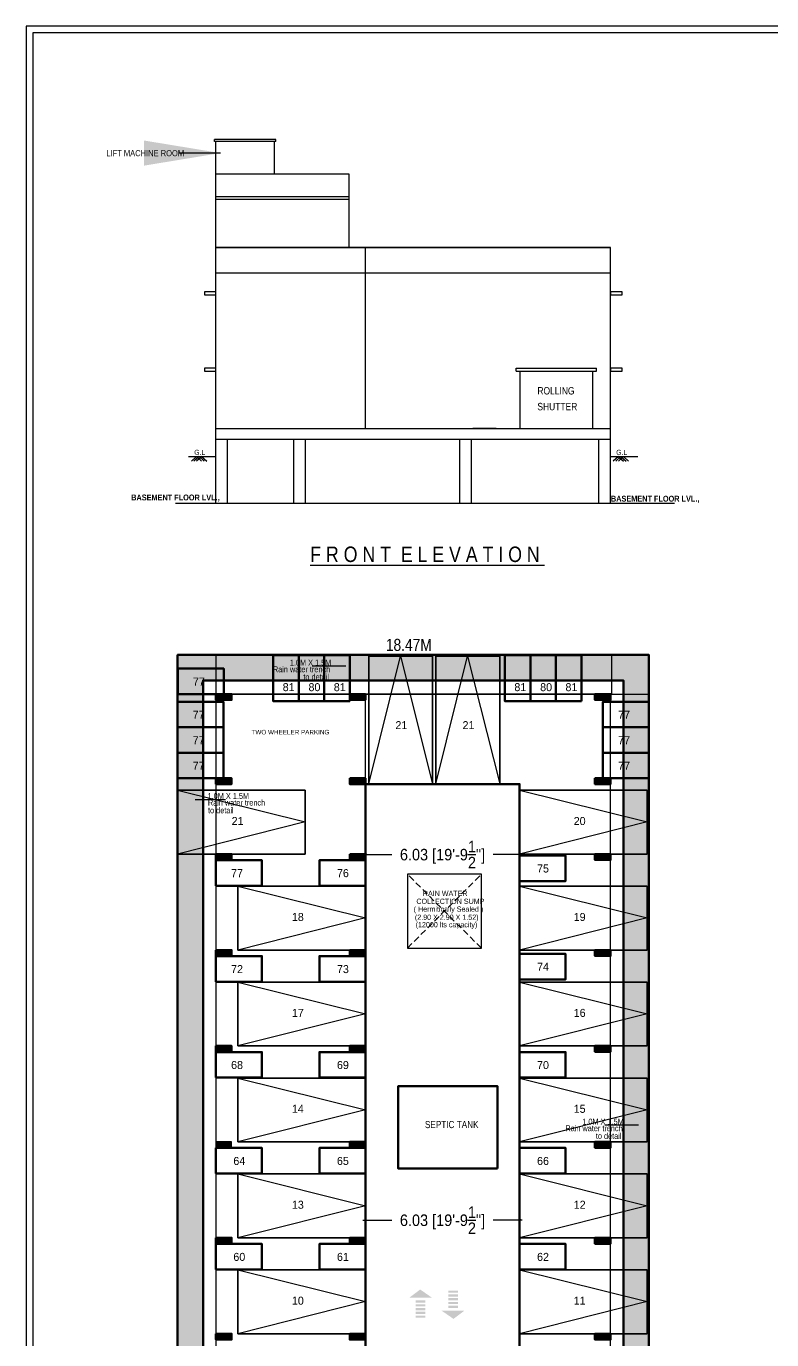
# Model space of a CAD drawing. Header units: metres. Extents: x 0 to 246, y -13 to 116.
# Drawn here: x -0.3 to 28.9, y 64.1 to 115.6 of the extents above; entities that cross this region are included whole.
import ezdxf
from ezdxf.enums import TextEntityAlignment as Align

# ---------------------------------------------------------------- set-up
doc = ezdxf.new("R2010")
doc.units = ezdxf.units.M
doc.header["$MEASUREMENT"] = 0
doc.linetypes.add('HIDDENX2', pattern=[0.75, 0.5, -0.25])
doc.linetypes.add('PHANTOM', pattern=[2.5, 1.25, -0.25, 0.25, -0.25, 0.25, -0.25])
for name, color, linetype in [('BLK_1_BASEMENT_-1_BLDG_FOOTPRINT', 1, 'Continuous'), ('BLK_1_FLR_-1_BLT_UP_AREA_DEDUCT', 1, 'Continuous'), ('car-cmda', 32, 'Continuous'), ('hat', 8, 'Continuous'), ('hatch', 8, 'Continuous'), ('PARKING_SLOT', 4, 'Continuous'), ('RWH', 4, 'Continuous'), ('SHE', 7, 'Continuous'), ('TextM', 7, 'Continuous'), ('TWO_WHEELER_PARKING', 4, 'Continuous'), ('wall', 2, 'Continuous'), ('win', 5, 'Continuous')]:
    doc.layers.add(name, color=color, linetype=linetype)
doc.layers.add('BLK_1_COVERED_AREA', color=140, linetype='Continuous', plot=False)
for name, color, linetype, lineweight in [('BLK_1_FLR_-1_BLT_UP_AREA', 4, 'Continuous', 30), ('BLK_1_LVL_-1_BSMNT_REAR_SETBACK', 4, 'Continuous', 30), ('BLK_1_LVL_-1_BSMNT_SIDE_SETBACK1', 4, 'Continuous', 30), ('BLK_1_LVL_-1_BSMNT_SIDE_SETBACK2', 4, 'Continuous', 30), ('FLOOR-BF', 7, 'Continuous', 50), ('SEPTIC_TANK_1', 7, 'Continuous', 30), ('text', 7, 'Continuous', 25)]:
    doc.layers.add(name, color=color, linetype=linetype, lineweight=lineweight)
doc.styles.add('ATT', font='swissck.ttf', dxfattribs={"height": 12})
doc.styles.add('cmda', font='swisscb.ttf', dxfattribs={"height": 8})
doc.styles.add('STYLE1', font='swissck.ttf', dxfattribs={"width": 1.1, "height": 0.45})
doc.styles.add('STYLE3', font='swissck.ttf', dxfattribs={"height": 0.5})
doc.styles.add('tit', font='swissck.ttf', dxfattribs={"height": 9})
doc.dimstyles.new('Copy of Standard -1', dxfattribs={"dimtxt": 0.18, "dimasz": 3, "dimexe": 0.18, "dimexo": 12, "dimgap": 0.09, "dimtad": 0, "dimtih": 1, "dimtoh": 1, "dimdec": 1, "dimzin": 0, "dimdsep": 46, "dimlunit": 4, "dimtxsty": 'Standard', "dimblk": 'ARCHTICK', "dimcen": 0.09, "dimse1": 1, "dimse2": 1, "dimclrd": 252, "dimclrt": 3, "dimadec": 0, "dimazin": 0, "dimtfac": 1, "dimtdec": 1, "dimtofl": 0, "dimtmove": 0, "dimatfit": 3, "dimfxl": 0, "dimtolj": 1, "dimtzin": 0, "dimarcsym": 0})
doc.dimstyles.get("Standard").update_dxf_attribs({"dimtxt": 0.18, "dimasz": 0.18, "dimexe": 0.18, "dimexo": 0.0625, "dimgap": 0.09, "dimtad": 0, "dimtih": 1, "dimtoh": 1, "dimdec": 4, "dimzin": 0, "dimdsep": 46, "dimtxsty": 'Standard', "dimcen": 0.09, "dimadec": 0, "dimazin": 0, "dimtfac": 1, "dimtdec": 4, "dimtofl": 0, "dimtmove": 0, "dimatfit": 3, "dimfxl": 0, "dimtolj": 1, "dimtzin": 0, "dimarcsym": 0})
doc.dimstyles.new('STY', dxfattribs={"dimscale": 0, "dimtxt": 0.08, "dimasz": 0.1, "dimexe": 0.15, "dimexo": 0.6, "dimgap": 0.1, "dimtad": 0, "dimzin": 0, "dimdsep": 46, "dimtxsty": 'STYLE1', "dimblk": 'ARCHTICK', "dimcen": 0.09375, "dimdle": 0.1, "dimse1": 1, "dimse2": 1, "dimadec": 0, "dimazin": 0, "dimtfac": 1, "dimtofl": 0, "dimtmove": 2, "dimatfit": 3, "dimfxl": 0, "dimtolj": 1, "dimtzin": 0, "dimarcsym": 0})

# ---------------------------------------------------------------- blocks, each defined once
blk = doc.blocks.new('_ArchTick')
at = {"color": 0, "lineweight": 0, "const_width": 0.15}
blk.add_lwpolyline([(-0.5, -0.5), (0.5, 0.5)], dxfattribs=at)
blk = doc.blocks.new('4wttret34')
at = {"layer": 'car-cmda'}
blk.add_lwpolyline([(634.621, 309.288), (632.121, 309.288), (632.121, 304.289), (634.621, 304.289)], close=True, dxfattribs=at)
blk.add_lwpolyline([(632.121, 304.289), (633.364, 309.288), (634.621, 304.289), (632.121, 304.289)], dxfattribs=at)
blk = doc.blocks.new('*D19')
at = {"color": 0, "lineweight": -2}
for p, q in [((12.927, 68.797), (14.056, 68.797)), ((19.16, 68.797), (18.031, 68.797))]:
    blk.add_line(p, q, dxfattribs=at)
at = {"layer": 'DEFPOINTS', "color": 0}
for p in [(13.027, 71.865), (19.06, 71.865), (19.06, 68.797)]:
    blk.add_point(p, dxfattribs=at)
at = {"color": 0, "lineweight": -2, "xscale": 0.1, "yscale": 0.1, "zscale": 0.1, "rotation": 180}
blk.add_blockref('_ArchTick', (13.027, 68.797), dxfattribs=at)
at = {"color": 0, "lineweight": -2, "xscale": 0.1, "yscale": 0.1, "zscale": 0.1}
blk.add_blockref('_ArchTick', (19.06, 68.797), dxfattribs=at)
at = {"color": 0, "insert": (16.043, 68.797), "char_height": 0.45, "attachment_point": 5, "style": 'STYLE1'}
blk.add_mtext('\\A1;6.03 [19\'-9{\\H1x;\\S1/2;}"]', dxfattribs=at)
blk = doc.blocks.new('*D20')
at = {"color": 0, "lineweight": -2}
for p, q in [((12.926, 83.115), (14.055, 83.115)), ((19.16, 83.115), (18.031, 83.115))]:
    blk.add_line(p, q, dxfattribs=at)
at = {"layer": 'DEFPOINTS', "color": 0}
for p in [(13.026, 83.135), (19.06, 83.135), (19.06, 83.115)]:
    blk.add_point(p, dxfattribs=at)
at = {"color": 0, "lineweight": -2, "xscale": 0.1, "yscale": 0.1, "zscale": 0.1, "rotation": 180}
blk.add_blockref('_ArchTick', (13.026, 83.115), dxfattribs=at)
at = {"color": 0, "lineweight": -2, "xscale": 0.1, "yscale": 0.1, "zscale": 0.1}
blk.add_blockref('_ArchTick', (19.06, 83.115), dxfattribs=at)
at = {"color": 0, "insert": (16.043, 83.115), "char_height": 0.45, "attachment_point": 5, "style": 'STYLE1'}
blk.add_mtext('\\A1;6.03 [19\'-9{\\H1x;\\S1/2;}"]', dxfattribs=at)

msp = doc.modelspace()

# ---------------------------------------------------------------- hatches: boundary and pattern name
msp.add_hatch(color=145).paths.add_polyline_path([(7.16943, 71.86542), (7.16943, 71.63542), (7.78276, 71.63542), (7.78276, 71.86542)])
at = {"layer": 'FLOOR-BF'}
for points in [[(7.16943, 89.40062), (7.16943, 89.17062), (7.78276, 89.17062), (7.78276, 89.40062)], [(12.4124, 89.40062), (12.4124, 89.17062), (13.02573, 89.17062), (13.02573, 89.40062)], [(22.0087, 89.40062), (22.0087, 89.17062), (22.62203, 89.17062), (22.62203, 89.40062)], [(7.16943, 86.10396), (7.16943, 85.87396), (7.78276, 85.87396), (7.78276, 86.10396)], [(12.4124, 86.10396), (12.4124, 85.87396), (13.02573, 85.87396), (13.02573, 86.10396)], [(22.0087, 86.10396), (22.0087, 85.87396), (22.62203, 85.87396), (22.62203, 86.10396)], [(7.16943, 83.13542), (7.16943, 82.90542), (7.78276, 82.90542), (7.78276, 83.13542)], [(12.4124, 83.13542), (12.4124, 82.90542), (13.02573, 82.90542), (13.02573, 83.13542)], [(22.0087, 83.13542), (22.0087, 82.90542), (22.62203, 82.90542), (22.62203, 83.13542)], [(7.16943, 79.37876), (7.16943, 79.14876), (7.78276, 79.14876), (7.78276, 79.37876)], [(12.4124, 79.37876), (12.4124, 79.14876), (13.02573, 79.14876), (13.02573, 79.37876)], [(22.0087, 79.37876), (22.0087, 79.14876), (22.62203, 79.14876), (22.62203, 79.37876)], [(7.16943, 75.62209), (7.16943, 75.39209), (7.78276, 75.39209), (7.78276, 75.62209)], [(12.4124, 75.62209), (12.4124, 75.39209), (13.02573, 75.39209), (13.02573, 75.62209)], [(22.0087, 75.62209), (22.0087, 75.39209), (22.62203, 75.39209), (22.62203, 75.62209)], [(12.4124, 71.86542), (12.4124, 71.63542), (13.02573, 71.63542), (13.02573, 71.86542)], [(22.0087, 71.86542), (22.0087, 71.63542), (22.62203, 71.63542), (22.62203, 71.86542)], [(7.16943, 68.10876), (7.16943, 67.87876), (7.78276, 67.87876), (7.78276, 68.10876)], [(12.4124, 68.10876), (12.4124, 67.87876), (13.02573, 67.87876), (13.02573, 68.10876)], [(22.0087, 68.10876), (22.0087, 67.87876), (22.62203, 67.87876), (22.62203, 68.10876)], [(7.16943, 64.35209), (7.16943, 64.12209), (7.78276, 64.12209), (7.78276, 64.35209)], [(12.4124, 64.35209), (12.4124, 64.12209), (13.02573, 64.12209), (13.02573, 64.35209)], [(22.0087, 64.35209), (22.0087, 64.12209), (22.62203, 64.12209), (22.62203, 64.35209)]]:
    msp.add_hatch(color=145, dxfattribs=at).paths.add_polyline_path(points)
at = {"layer": 'hat'}
h = msp.add_hatch(dxfattribs=at)
h.set_pattern_fill('HONEY', color=256, scale=1.5, style=0)
h.set_pattern_definition([(0, (307.3555, -93.9665), (0.28125, 0.16237976), [0.1875, -0.375]), (120, (307.3555, -93.9665), (-0.28125, 0.16237976), [0.1875, -0.375]), (60, (307.3555, -93.9665), (6e-10, 0.324759526), [-0.375, 0.1875])])
h.paths.add_polyline_path([(23.12028, 20.6454), (24.12032, 21.14396), (24.12648, 90.93396), (5.66648, 90.93396), (5.66648, 11.94396), (6.66648, 12.4425), (6.66648, 89.93396), (23.12639, 89.93396)])
at = {"layer": 'win'}
h = msp.add_hatch(color=256, dxfattribs=at)
h.paths.add_polyline_path([(15.6248, 65.76923), (15.16837, 66.08423), (14.74998, 65.76923)])
h.paths.add_polyline_path([(14.99501, 65.65577), (14.99501, 65.56835), (15.36593, 65.56835), (15.36593, 65.65577)])
h.paths.add_polyline_path([(14.99501, 65.50783), (14.99501, 65.4204), (15.36593, 65.4204), (15.36593, 65.50783)])
h.paths.add_polyline_path([(14.99501, 65.35988), (14.99501, 65.27246), (15.36593, 65.27246), (15.36593, 65.35988)])
h.paths.add_polyline_path([(14.99501, 65.21194), (14.99501, 65.12451), (15.36593, 65.12451), (15.36593, 65.21194)])
h.paths.add_polyline_path([(14.99501, 65.06399), (14.99501, 64.97657), (15.36593, 64.97657), (15.36593, 65.06399)])
h = msp.add_hatch(color=256, dxfattribs=at)
h.paths.add_polyline_path([(16.01612, 65.24902), (16.47255, 64.93402), (16.89094, 65.24902)])
h.paths.add_polyline_path([(16.6459, 65.36248), (16.6459, 65.44991), (16.27498, 65.44991), (16.27498, 65.36248)])
h.paths.add_polyline_path([(16.6459, 65.51043), (16.6459, 65.59785), (16.27498, 65.59785), (16.27498, 65.51043)])
h.paths.add_polyline_path([(16.6459, 65.65837), (16.6459, 65.7458), (16.27498, 65.7458), (16.27498, 65.65837)])
h.paths.add_polyline_path([(16.6459, 65.80632), (16.6459, 65.89374), (16.27498, 65.89374), (16.27498, 65.80632)])
h.paths.add_polyline_path([(16.6459, 65.95426), (16.6459, 66.04168), (16.27498, 66.04168), (16.27498, 65.95426)])

# ---------------------------------------------------------------- linework, layer by layer
for p, q in [((7.11813, 111.04656), (7.11813, 111.12302)), ((9.51133, 111.12302), (7.11813, 111.12302)), ((9.51133, 111.04656), (9.51133, 111.12302)), ((9.51133, 111.04656), (7.11813, 111.04656)), ((7.16943, 109.7671), (7.16943, 111.04656)), ((9.46943, 109.7671), (9.46943, 111.04656)), ((12.38275, 109.7671), (7.16943, 109.7671)), ((7.16943, 106.88984), (7.16943, 109.7671)), ((12.38275, 106.88984), (12.38275, 109.7671)), ((12.38275, 108.8794), (7.16943, 108.8794)), ((12.38275, 108.77129), (7.16943, 108.77129)), ((7.16943, 106.88984), (22.62203, 106.88984)), ((22.62203, 106.88984), (7.16943, 106.88984)), ((7.16943, 99.38306), (7.16943, 106.88984)), ((13.02573, 99.79623), (13.02573, 106.88984)), ((22.62203, 99.38306), (22.62203, 106.88984)), ((22.62203, 105.88984), (7.16943, 105.88984)), ((18.93039, 102.1646), (22.07354, 102.1646)), ((18.93039, 102.04758), (18.93039, 102.1646)), ((18.93039, 102.04758), (22.07354, 102.04758)), ((22.07354, 102.04758), (22.07354, 102.1646)), ((7.16943, 99.79623), (22.62203, 99.79623)), ((7.16943, 99.38306), (22.62203, 99.38306)), ((7.17153, 96.8771), (7.17153, 99.38306)), ((7.62943, 96.8771), (7.62943, 99.38306)), ((10.21673, 96.8771), (10.21673, 99.38306)), ((10.67463, 96.8771), (10.67463, 99.38306)), ((16.7185, 96.8771), (16.7185, 99.38306)), ((17.17641, 96.8771), (17.17641, 99.38306)), ((22.16204, 96.8771), (22.16204, 99.38306)), ((22.62203, 96.8771), (22.62203, 99.38306)), ((6.10219, 98.7071), (7.17153, 98.7071)), ((6.41016, 98.7071), (6.20998, 98.52489)), ((6.50986, 98.7071), (6.30968, 98.52489)), ((6.40714, 98.7071), (6.60732, 98.52489)), ((6.61259, 98.7071), (6.41241, 98.52489)), ((6.50986, 98.7071), (6.71004, 98.52489)), ((6.60956, 98.7071), (6.80974, 98.52489)), ((22.62203, 98.7071), (23.69137, 98.7071)), ((22.93001, 98.7071), (22.72983, 98.52489)), ((23.02971, 98.7071), (22.82953, 98.52489)), ((22.92698, 98.7071), (23.12716, 98.52489)), ((23.13243, 98.7071), (22.93225, 98.52489)), ((23.02971, 98.7071), (23.22989, 98.52489)), ((23.12941, 98.7071), (23.32959, 98.52489)), ((5.58286, 96.8771), (25.1276, 96.8771))]:
    msp.add_line(p, q)
at = {"ltscale": 10}
msp.add_line((13.02573, 24.46959), (13.02573, 89.40062), dxfattribs=at)
for points in [[(-0.25515, -13.07124), (200.34222, -13.07124), (200.34222, 115.55356), (-0.25515, 115.55356)], [(0.00589, -13.07124), (200.08118, -13.07124), (200.08118, 115.29252), (0.00589, 115.29252)], [(7.16943, 105.15145), (6.71943, 105.15145), (6.71943, 105.03715), (7.16943, 105.03715)], [(7.16943, 102.16188), (6.71943, 102.16188), (6.71943, 102.04758), (7.16943, 102.04758)], [(23.07203, 102.16188), (22.62203, 102.16188), (22.62203, 102.04758), (23.07203, 102.04758)], [(13.02573, 20.64107), (22.62203, 25.42522), (22.62203, 89.40062), (7.16943, 89.40062), (7.16943, 20.64107)]]:
    msp.add_lwpolyline(points, close=True)
at = {"color": 0}
msp.add_lwpolyline([(23.07203, 105.15145), (22.62203, 105.15145), (22.62203, 105.03715), (23.07203, 105.03715)], close=True, dxfattribs=at)
msp.add_lwpolyline([(18.14055, 99.79623), (17.22475, 99.79623)])
at = {"color": 145}
msp.add_lwpolyline([(7.16943, 71.86542), (7.16943, 71.63542), (7.78276, 71.63542), (7.78276, 71.86542)], close=True, dxfattribs=at)
at = {"layer": 'BLK_1_BASEMENT_-1_BLDG_FOOTPRINT', "color": 1, "lineweight": 30}
msp.add_lwpolyline([(13.02573, 20.64107), (22.62203, 25.42522), (22.62203, 89.40062), (7.16943, 89.40062), (7.16943, 20.64107)], close=True, dxfattribs=at)
at = {"layer": 'BLK_1_COVERED_AREA'}
msp.add_lwpolyline([(13.02573, 20.64107), (22.62203, 25.42522), (22.62203, 89.40062), (7.16943, 89.40062), (7.16943, 20.64107)], close=True, dxfattribs=at)
at = {"layer": 'BLK_1_FLR_-1_BLT_UP_AREA', "color": 18}
msp.add_lwpolyline([(13.02573, 20.64107), (22.62203, 25.42522), (22.62203, 89.40062), (7.16943, 89.40062), (7.16943, 20.64107)], close=True, dxfattribs=at)
at = {"layer": 'BLK_1_FLR_-1_BLT_UP_AREA_DEDUCT', "color": 18, "lineweight": 30}
msp.add_lwpolyline([(13.02573, 20.64107), (22.62203, 25.42522), (22.62203, 89.40062), (7.16943, 89.40062), (7.16943, 20.64107)], close=True, dxfattribs=at)
at = {"layer": 'BLK_1_LVL_-1_BSMNT_REAR_SETBACK', "color": 11}
msp.add_lwpolyline([(7.16943, 89.40062), (22.67334, 89.40062), (22.67334, 90.93396), (7.16943, 90.93396)], close=True, dxfattribs=at)
at = {"layer": 'BLK_1_LVL_-1_BSMNT_SIDE_SETBACK1', "color": 171}
msp.add_lwpolyline([(7.16943, 20.64107), (5.66648, 20.64107), (5.66648, 89.41121), (7.16943, 89.41121)], close=True, dxfattribs=at)
at = {"layer": 'BLK_1_LVL_-1_BSMNT_SIDE_SETBACK2', "color": 102}
msp.add_lwpolyline([(22.62203, 89.40062), (24.1207, 89.40062), (24.1207, 25.42187), (22.62203, 25.42187)], close=True, dxfattribs=at)
at = {"layer": 'FLOOR-BF', "color": 3}
msp.add_line((5.66648, 90.93396), (24.12648, 90.93396), dxfattribs=at)
at = {"layer": 'FLOOR-BF', "color": 6}
msp.add_line((5.66648, 11.94396), (5.66648, 90.93396), dxfattribs=at)
at = {"layer": 'FLOOR-BF', "color": 2}
msp.add_line((24.12648, 90.93396), (24.12032, 21.14396), dxfattribs=at)
at = {"layer": 'FLOOR-BF', "color": 7, "linetype": 'ByBlock', "ltscale": 10}
msp.add_lwpolyline([(5.66648, 90.93396), (24.12648, 90.93396), (24.12032, 21.14396), (5.66648, 11.94396)], close=True, dxfattribs=at)
at = {"layer": 'FLOOR-BF', "color": 2}
msp.add_lwpolyline([(5.66648, 90.93396), (24.12648, 90.93396), (24.12032, 21.14396), (5.66648, 11.94396)], close=True, dxfattribs=at)
at = {"layer": 'FLOOR-BF', "color": 30}
msp.add_lwpolyline([(5.66648, 90.93396), (24.12648, 90.93396), (24.12032, 21.14396), (5.66648, 11.94396)], close=True, dxfattribs=at)
at = {"layer": 'FLOOR-BF', "color": 42}
msp.add_lwpolyline([(23.12028, 20.6454), (24.12032, 21.14396), (24.12648, 90.93396), (5.66648, 90.93396), (5.66648, 11.94396), (6.66648, 12.4425), (6.66648, 89.93396), (23.12639, 89.93396)], close=True, dxfattribs=at)
at = {"layer": 'FLOOR-BF', "color": 101}
for points in [[(10.4124, 89.11952), (10.4124, 90.91952), (9.4124, 90.91952), (9.4124, 89.11952)], [(11.4124, 89.11952), (11.4124, 90.91952), (10.4124, 90.91952), (10.4124, 89.11952)], [(12.4124, 89.11952), (12.4124, 90.91952), (11.4124, 90.91952), (11.4124, 89.11952)], [(19.48352, 89.11952), (19.48352, 90.91952), (18.48352, 90.91952), (18.48352, 89.11952)], [(20.48352, 89.11952), (20.48352, 90.91952), (19.48352, 90.91952), (19.48352, 89.11952)], [(21.48352, 89.11952), (21.48352, 90.91952), (20.48352, 90.91952), (20.48352, 89.11952)], [(5.6761, 89.40062), (7.4761, 89.40062), (7.4761, 90.40062), (5.6761, 90.40062)], [(5.66648, 88.10396), (7.46648, 88.10396), (7.46648, 89.10396), (5.66648, 89.10396)], [(22.32569, 88.10396), (24.12569, 88.10396), (24.12569, 89.10396), (22.32569, 89.10396)], [(5.66648, 87.10396), (7.46648, 87.10396), (7.46648, 88.10396), (5.66648, 88.10396)], [(22.32569, 87.10396), (24.12569, 87.10396), (24.12569, 88.10396), (22.32569, 88.10396)], [(5.66648, 86.10396), (7.46648, 86.10396), (7.46648, 87.10396), (5.66648, 87.10396)], [(22.32569, 86.10396), (24.12569, 86.10396), (24.12569, 87.10396), (22.32569, 87.10396)], [(7.16943, 81.89598), (8.96943, 81.89598), (8.96943, 82.89598), (7.16943, 82.89598)], [(11.22573, 81.89598), (13.02573, 81.89598), (13.02573, 82.89598), (11.22573, 82.89598)], [(19.06093, 82.07904), (20.86093, 82.07904), (20.86093, 83.07904), (19.06093, 83.07904)], [(19.06093, 78.22872), (20.86093, 78.22872), (20.86093, 79.22872), (19.06093, 79.22872)], [(7.16943, 78.13931), (8.96943, 78.13931), (8.96943, 79.13931), (7.16943, 79.13931)], [(11.22573, 78.13931), (13.02573, 78.13931), (13.02573, 79.13931), (11.22573, 79.13931)], [(7.16943, 74.38265), (8.96943, 74.38265), (8.96943, 75.38265), (7.16943, 75.38265)], [(11.22573, 74.38265), (13.02573, 74.38265), (13.02573, 75.38265), (11.22573, 75.38265)], [(19.06093, 74.38265), (20.86093, 74.38265), (20.86093, 75.38265), (19.06093, 75.38265)], [(7.16943, 70.62598), (8.96943, 70.62598), (8.96943, 71.62598), (7.16943, 71.62598)], [(11.22573, 70.62598), (13.02573, 70.62598), (13.02573, 71.62598), (11.22573, 71.62598)], [(19.06093, 70.62598), (20.86093, 70.62598), (20.86093, 71.62598), (19.06093, 71.62598)], [(7.16943, 66.86931), (8.96943, 66.86931), (8.96943, 67.86931), (7.16943, 67.86931)], [(11.22573, 66.86931), (13.02573, 66.86931), (13.02573, 67.86931), (11.22573, 67.86931)], [(19.06093, 66.86931), (20.86093, 66.86931), (20.86093, 67.86931), (19.06093, 67.86931)]]:
    msp.add_lwpolyline(points, close=True, dxfattribs=at)
at = {"layer": 'FLOOR-BF', "color": 145}
for points in [[(7.16943, 89.40062), (7.16943, 89.17062), (7.78276, 89.17062), (7.78276, 89.40062)], [(12.4124, 89.40062), (12.4124, 89.17062), (13.02573, 89.17062), (13.02573, 89.40062)], [(22.0087, 89.40062), (22.0087, 89.17062), (22.62203, 89.17062), (22.62203, 89.40062)], [(7.16943, 86.10396), (7.16943, 85.87396), (7.78276, 85.87396), (7.78276, 86.10396)], [(12.4124, 86.10396), (12.4124, 85.87396), (13.02573, 85.87396), (13.02573, 86.10396)], [(22.0087, 86.10396), (22.0087, 85.87396), (22.62203, 85.87396), (22.62203, 86.10396)], [(7.16943, 83.13542), (7.16943, 82.90542), (7.78276, 82.90542), (7.78276, 83.13542)], [(12.4124, 83.13542), (12.4124, 82.90542), (13.02573, 82.90542), (13.02573, 83.13542)], [(22.0087, 83.13542), (22.0087, 82.90542), (22.62203, 82.90542), (22.62203, 83.13542)], [(7.16943, 79.37876), (7.16943, 79.14876), (7.78276, 79.14876), (7.78276, 79.37876)], [(12.4124, 79.37876), (12.4124, 79.14876), (13.02573, 79.14876), (13.02573, 79.37876)], [(22.0087, 79.37876), (22.0087, 79.14876), (22.62203, 79.14876), (22.62203, 79.37876)], [(7.16943, 75.62209), (7.16943, 75.39209), (7.78276, 75.39209), (7.78276, 75.62209)], [(12.4124, 75.62209), (12.4124, 75.39209), (13.02573, 75.39209), (13.02573, 75.62209)], [(22.0087, 75.62209), (22.0087, 75.39209), (22.62203, 75.39209), (22.62203, 75.62209)], [(12.4124, 71.86542), (12.4124, 71.63542), (13.02573, 71.63542), (13.02573, 71.86542)], [(22.0087, 71.86542), (22.0087, 71.63542), (22.62203, 71.63542), (22.62203, 71.86542)], [(7.16943, 68.10876), (7.16943, 67.87876), (7.78276, 67.87876), (7.78276, 68.10876)], [(12.4124, 68.10876), (12.4124, 67.87876), (13.02573, 67.87876), (13.02573, 68.10876)], [(22.0087, 68.10876), (22.0087, 67.87876), (22.62203, 67.87876), (22.62203, 68.10876)], [(7.16943, 64.35209), (7.16943, 64.12209), (7.78276, 64.12209), (7.78276, 64.35209)], [(12.4124, 64.35209), (12.4124, 64.12209), (13.02573, 64.12209), (13.02573, 64.35209)], [(22.0087, 64.35209), (22.0087, 64.12209), (22.62203, 64.12209), (22.62203, 64.35209)]]:
    msp.add_lwpolyline(points, close=True, dxfattribs=at)
at = {"layer": 'FLOOR-BF', "color": 39}
msp.add_lwpolyline([(13.02573, 15.61285), (19.06093, 18.62164), (19.06093, 85.87396), (13.02573, 85.87396)], close=True, dxfattribs=at)
at = {"layer": 'FLOOR-BF', "color": 112}
msp.add_lwpolyline([(18.1946, 70.82114), (14.31001, 70.82114), (14.31001, 74.04985), (18.1946, 74.04985)], close=True, dxfattribs=at)
at = {"layer": 'hatch', "linetype": 'HIDDENX2', "ltscale": 0.5}
for p, q in [((17.56575, 79.4513), (14.6697, 82.34744)), ((14.6697, 79.4513), (17.56575, 82.34744))]:
    msp.add_line(p, q, dxfattribs=at)
at = {"layer": 'PARKING_SLOT', "color": 30, "lineweight": 30}
for points in [[(13.15476, 90.89264), (15.65476, 90.89264), (15.65476, 85.89264), (13.15476, 85.89264)], [(15.78379, 90.89264), (18.28379, 90.89264), (18.28379, 85.89264), (15.78379, 85.89264)], [(10.66648, 85.63542), (10.66648, 83.13542), (5.66648, 83.13542), (5.66648, 85.63542)], [(24.06013, 85.63542), (24.06013, 83.13542), (19.06013, 83.13542), (19.06013, 85.63542)], [(13.02653, 81.87876), (13.02653, 79.37876), (8.02653, 79.37876), (8.02653, 81.87876)], [(24.06013, 81.87876), (24.06013, 79.37876), (19.06013, 79.37876), (19.06013, 81.87876)], [(13.02653, 78.12209), (13.02653, 75.62209), (8.02653, 75.62209), (8.02653, 78.12209)], [(24.06013, 78.12209), (24.06013, 75.62209), (19.06013, 75.62209), (19.06013, 78.12209)], [(13.02653, 74.36542), (13.02653, 71.86542), (8.02653, 71.86542), (8.02653, 74.36542)], [(24.06013, 74.36542), (24.06013, 71.86542), (19.06013, 71.86542), (19.06013, 74.36542)], [(13.02653, 70.60876), (13.02653, 68.10876), (8.02653, 68.10876), (8.02653, 70.60876)], [(24.06013, 70.60876), (24.06013, 68.10876), (19.06013, 68.10876), (19.06013, 70.60876)], [(13.02653, 66.85209), (13.02653, 64.35209), (8.02653, 64.35209), (8.02653, 66.85209)], [(24.06013, 66.85209), (24.06013, 64.35209), (19.06013, 64.35209), (19.06013, 66.85209)]]:
    msp.add_lwpolyline(points, close=True, dxfattribs=at)
at = {"layer": 'RWH', "color": 130, "lineweight": 30}
msp.add_lwpolyline([(23.12028, 20.6454), (24.12032, 21.14396), (24.12648, 90.93396), (5.66648, 90.93396), (5.66648, 11.94396), (6.66648, 12.4425), (6.66648, 89.93396), (23.12639, 89.93396)], close=True, dxfattribs=at)
at = {"layer": 'SEPTIC_TANK_1', "color": 146, "lineweight": 30}
msp.add_lwpolyline([(18.1946, 70.82114), (14.31001, 70.82114), (14.31001, 74.04985), (18.1946, 74.04985)], close=True, dxfattribs=at)
at = {"layer": 'TWO_WHEELER_PARKING', "color": 2, "lineweight": 30}
for points in [[(10.4124, 90.91952), (10.4124, 89.11952), (9.4124, 89.11952), (9.4124, 90.91952)], [(11.4124, 90.91952), (11.4124, 89.11952), (10.4124, 89.11952), (10.4124, 90.91952)], [(12.4124, 90.91952), (12.4124, 89.11952), (11.4124, 89.11952), (11.4124, 90.91952)], [(19.48352, 90.91952), (19.48352, 89.11952), (18.48352, 89.11952), (18.48352, 90.91952)], [(20.48352, 90.91952), (20.48352, 89.11952), (19.48352, 89.11952), (19.48352, 90.91952)], [(21.48352, 90.91952), (21.48352, 89.11952), (20.48352, 89.11952), (20.48352, 90.91952)], [(5.6761, 90.40062), (7.4761, 90.40062), (7.4761, 89.40062), (5.6761, 89.40062)], [(5.66648, 89.10396), (7.46648, 89.10396), (7.46648, 88.10396), (5.66648, 88.10396)], [(22.32569, 89.10396), (24.12569, 89.10396), (24.12569, 88.10396), (22.32569, 88.10396)], [(5.66648, 88.10396), (7.46648, 88.10396), (7.46648, 87.10396), (5.66648, 87.10396)], [(22.32569, 88.10396), (24.12569, 88.10396), (24.12569, 87.10396), (22.32569, 87.10396)], [(5.66648, 87.10396), (7.46648, 87.10396), (7.46648, 86.10396), (5.66648, 86.10396)], [(22.32569, 87.10396), (24.12569, 87.10396), (24.12569, 86.10396), (22.32569, 86.10396)]]:
    msp.add_lwpolyline(points, close=True, dxfattribs=at)
at = {"layer": 'win'}
msp.add_lwpolyline([(19.08272, 99.79623), (19.08272, 102.04758), (21.92121, 102.04758), (21.92121, 99.79623)], dxfattribs=at)
at = {"layer": 'win', "color": 11}
msp.add_lwpolyline([(14.6697, 79.4513), (17.56575, 79.4513), (17.56575, 82.34744), (14.6697, 82.34744)], close=True, dxfattribs=at)

# ---------------------------------------------------------------- block references
for p, rotation in [((-618.96648, -218.39611), 359.9999999990358), ((-616.33745, -218.39611), 359.9999999990358), ((-298.62227, 717.75666), 269.9999999990359), ((-285.22782, 717.75666), 269.9999999990359), ((-296.26222, 714), 269.9999999990359), ((-285.22782, 714), 269.9999999990359), ((-296.26222, 710.24333), 269.9999999990359), ((-285.22782, 710.24333), 269.9999999990359), ((-296.26222, 706.48666), 269.9999999990359), ((-285.22782, 706.48666), 269.9999999990359), ((-296.26222, 702.73), 269.9999999990359), ((-285.22782, 702.73), 269.9999999990359), ((-296.26222, 698.97333), 269.9999999990359), ((-285.22782, 698.97333), 269.9999999990359)]:
    msp.add_blockref('4wttret34', p, dxfattribs=dict(rotation=rotation))

# ---------------------------------------------------------------- texts
at = {"color": 7, "style": 'STYLE3'}
for s, p in [('ROLLING ', (19.75925, 101.13506)), ('SHUTTER', (19.75925, 100.51664))]:
    msp.add_text(s, height=0.288638, dxfattribs=at).set_placement(p)
at = {"style": 'tit'}
for p in [(6.53884, 98.86836), (23.05868, 98.86836)]:
    msp.add_text('G.L', height=0.195634, dxfattribs=at).set_placement(p, align=Align.MIDDLE)
at = {"color": 1, "style": 'ATT'}
msp.add_text('%%UF R O N T  E L E V A T I O N ', height=0.6058261, dxfattribs=at).set_placement((10.86265, 94.57234))
at = {"color": 7, "insert": (2.87773, 110.58225), "char_height": 0.2357187, "attachment_point": 4, "style": 'STYLE3'}
msp.add_mtext('LIFT MACHINE ROOM', dxfattribs=at)
at = {"ltscale": 10, "insert": (10.08979, 87.90992), "char_height": 0.1788889, "width": 3.3845139, "attachment_point": 5}
msp.add_mtext('{\\C30;TWO WHEELER PARKING}', dxfattribs=at)
at = {"layer": 'SHE', "linetype": 'PHANTOM', "style": 'ATT'}
msp.add_text('18.47M', height=0.470245, dxfattribs=at).set_placement((13.82526, 91.09414))
at = {"layer": 'SHE', "linetype": 'PHANTOM', "char_height": 0.3134967, "width": 14.24, "attachment_point": 1, "style": 'ATT'}
for s, insert in [('{\\fCentury Gothic|b0|i0|c0|p34;77}', (6.27105, 90.04983)), ('{\\fCentury Gothic|b0|i0|c0|p34;81}', (9.78608, 89.82922)), ('{\\fCentury Gothic|b0|i0|c0|p34;80}', (10.79552, 89.82922)), ('{\\fCentury Gothic|b0|i0|c0|p34;81}', (11.78608, 89.82922)), ('{\\fCentury Gothic|b0|i0|c0|p34;81}', (18.8572, 89.82922)), ('{\\fCentury Gothic|b0|i0|c0|p34;80}', (19.86664, 89.82922)), ('{\\fCentury Gothic|b0|i0|c0|p34;81}', (20.8572, 89.82922)), ('{\\fCentury Gothic|b0|i0|c0|p34;77}', (6.26144, 88.75316)), ('{\\fCentury Gothic|b0|i0|c0|p34;77}', (22.92064, 88.75316)), ('{\\fCentury Gothic|b0|i0|c0|p34;21}', (14.19904, 88.3412)), ('{\\fCentury Gothic|b0|i0|c0|p34;21}', (16.82807, 88.3412)), ('{\\fCentury Gothic|b0|i0|c0|p34;77}', (6.26144, 87.75316)), ('{\\fCentury Gothic|b0|i0|c0|p34;77}', (22.92064, 87.75316)), ('{\\fCentury Gothic|b0|i0|c0|p34;77}', (6.26144, 86.75316)), ('{\\fCentury Gothic|b0|i0|c0|p34;77}', (22.92064, 86.75316)), ('{\\fCentury Gothic|b0|i0|c0|p34;21}', (7.78567, 84.58678)), ('{\\fCentury Gothic|b0|i0|c0|p34;20}', (21.18013, 84.58678)), ('{\\fCentury Gothic|b0|i0|c0|p34;77}', (7.76439, 82.54518)), ('{\\fCentury Gothic|b0|i0|c0|p34;76}', (11.91011, 82.54518)), ('{\\fCentury Gothic|b0|i0|c0|p34;75}', (19.74531, 82.72824)), ('{\\fCentury Gothic|b0|i0|c0|p34;18}', (10.14573, 80.83012)), ('{\\fCentury Gothic|b0|i0|c0|p34;19}', (21.18013, 80.83012)), ('{\\fCentury Gothic|b0|i0|c0|p34;72}', (7.76439, 78.78852)), ('{\\fCentury Gothic|b0|i0|c0|p34;73}', (11.91011, 78.78852)), ('{\\fCentury Gothic|b0|i0|c0|p34;74}', (19.74531, 78.87792)), ('{\\fCentury Gothic|b0|i0|c0|p34;17}', (10.14573, 77.07345)), ('{\\fCentury Gothic|b0|i0|c0|p34;16}', (21.18013, 77.07345)), ('{\\fCentury Gothic|b0|i0|c0|p34;68}', (7.76439, 75.03185)), ('{\\fCentury Gothic|b0|i0|c0|p34;69}', (11.91011, 75.03185)), ('{\\fCentury Gothic|b0|i0|c0|p34;70}', (19.74531, 75.03185)), ('{\\fCentury Gothic|b0|i0|c0|p34;14}', (10.14573, 73.31678)), ('{\\fCentury Gothic|b0|i0|c0|p34;15}', (21.18013, 73.31678)), ('{\\fCentury Gothic|b0|i0|c0|p34;64}', (7.85381, 71.27518)), ('{\\fCentury Gothic|b0|i0|c0|p34;65}', (11.91011, 71.27518)), ('{\\fCentury Gothic|b0|i0|c0|p34;66}', (19.74531, 71.27518)), ('{\\fCentury Gothic|b0|i0|c0|p34;13}', (10.14573, 69.56012)), ('{\\fCentury Gothic|b0|i0|c0|p34;12}', (21.18013, 69.56012)), ('{\\fCentury Gothic|b0|i0|c0|p34;60}', (7.85381, 67.51852)), ('{\\fCentury Gothic|b0|i0|c0|p34;61}', (11.91011, 67.51852)), ('{\\fCentury Gothic|b0|i0|c0|p34;62}', (19.74531, 67.51852)), ('{\\fCentury Gothic|b0|i0|c0|p34;10}', (10.14573, 65.80345)), ('{\\fCentury Gothic|b0|i0|c0|p34;11}', (21.18013, 65.80345))]:
    msp.add_mtext(s, dxfattribs=dict(at, insert=insert))
at = {"layer": 'text'}
for s, height, style, p in [('1.0M X 1.5M ', 0.2286, 'STYLE1', (10.06487, 90.51847)), ('Rain water trench', 0.2286, 'STYLE1', (9.40152, 90.25826)), ('to detail', 0.2286, 'STYLE1', (10.59544, 89.95732)), ('1.0M X 1.5M ', 0.2286, 'STYLE1', (6.84603, 85.29484)), ('to detail', 0.2286, 'STYLE1', (6.86173, 84.73369)), ('Rain water trench', 0.2286, 'STYLE1', (6.85639, 85.03625)), ('COLLECTION SUMP', 0.2032, 'STYLE1', (15.02108, 81.18578)), ('RAIN WATER', 0.2032, 'STYLE1', (15.27374, 81.49452)), ('( Hermitically Sealed )', 0.2032, 'STYLE1', (14.9136, 80.87919)), ('(2.90 X 2.90 X 1.52)', 0.2032, 'STYLE1', (14.96141, 80.56096)), ('(12000 lts capacity)', 0.2032, 'STYLE1', (14.99118, 80.2687)), ('SEPTIC TANK', 0.2794, 'ATT', (15.35528, 72.405)), ('Rain water trench', 0.2286, 'STYLE1', (20.85417, 72.2847)), ('1.0M X 1.5M ', 0.2286, 'STYLE1', (21.51753, 72.54491)), ('to detail', 0.2286, 'STYLE1', (22.04809, 71.98376))]:
    msp.add_text(s, height=height, dxfattribs=dict(at, style=style)).set_placement(p)
at = {"layer": 'TextM', "style": 'cmda'}
for p in [(5.58615, 97.21499), (24.3709, 97.1666)]:
    msp.add_text('BASEMENT FLOOR LVL.,', height=0.2286, dxfattribs=at).set_placement(p, align=Align.TOP_CENTER)

# ---------------------------------------------------------------- dimensions: what is measured, and where the dimension line sits
for p1, p2, distance, picture, middle in [((13.02573, 83.13542), (19.06013, 83.13542), -0.02049, '*D20', (16.04293, 83.11493)), ((13.02653, 71.86542), (19.06013, 71.86542), -3.06883, '*D19', (16.04333, 68.7966))]:
    dim = msp.add_aligned_dim(p1=p1, p2=p2, distance=distance, dimstyle='STY', override={"dimscale": 1, "dimfxl": 0.1875})
    dim.commit()
    dim.dimension.update_dxf_attribs({"geometry": picture, "text_midpoint": middle})

# ---------------------------------------------------------------- leaders
msp.add_leader([(7.34959, 110.58767), (5.70218, 110.58767)], dimstyle='Copy of Standard -1')
at = {"layer": 'wall'}
for points in [[(12.26101, 90.49332), (10.94447, 90.49332)], [(6.35819, 85.26969), (7.54473, 85.26969)], [(23.71367, 72.51976), (22.39713, 72.51976)]]:
    msp.add_leader(points, dimstyle='Standard', override={"dimscale": 0.0254, "dimdec": 2, "dimlfac": 0.0254, "dimlunit": 2, "dimtdec": 2, "dimfxl": 0.18, "dimfxlon": 1, "dimtfillclr": 253, "dimarcsym": 1}, dxfattribs=at)

doc.saveas('drawing.dxf')
